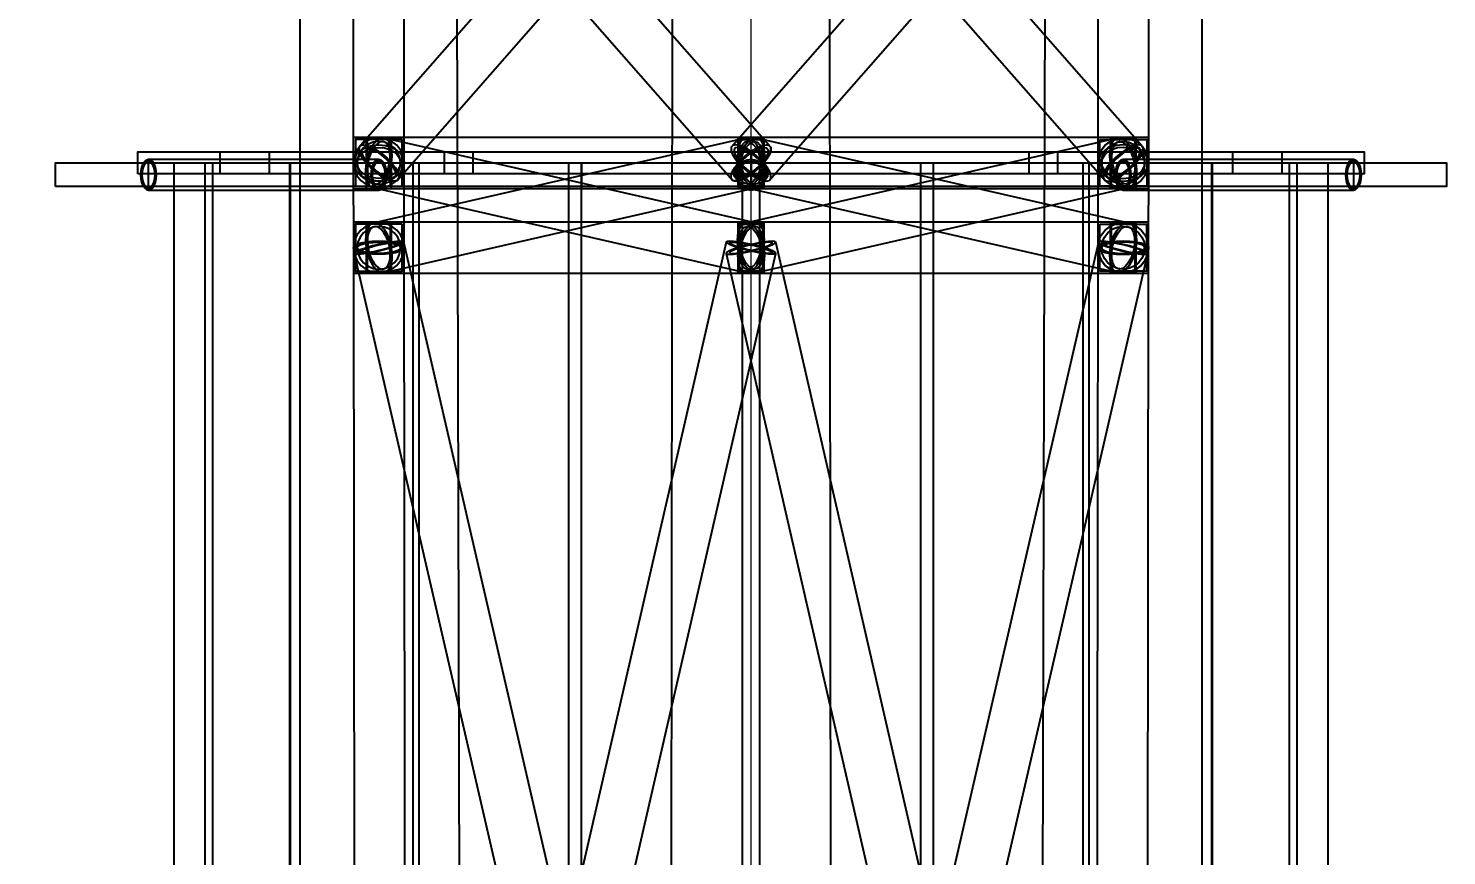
# Model space of a CAD drawing. Header units: millimetres. Extents: x -123812 to 252100, y -3000 to 639000.
# Drawn here: x -4259 to 4100, y 603419 to 608292 of the extents above; entities that cross this region are included whole.
import ezdxf

# ---------------------------------------------------------------- set-up
doc = ezdxf.new("R2010")
doc.units = ezdxf.units.MM
for name, color, linetype, lineweight in [('D-BMK-AXIS', 7, 'Continuous', 13), ('D-STR-ANTN', 7, 'Continuous', 25), ('D-STR-DIM', 7, 'Continuous', 13)]:
    doc.layers.add(name, color=color, linetype=linetype, lineweight=lineweight)
doc.styles.add('OpenSansCondensed-Light', font='OpenSansCondensed-Light.ttf')
doc.styles.add('TOWER_UNICODE', font='Arial Unicode.ttf')
doc.dimstyles.new('EZDXF', dxfattribs={"dimtxt": 0.25, "dimasz": 0.175, "dimexe": 0.375, "dimexo": 0.125, "dimgap": 0.1, "dimtad": 1, "dimlfac": 100, "dimzin": 12, "dimdsep": 46, "dimtxsty": 'OpenSansCondensed-Light', "dimblk": 'ARCHTICK', "dimcen": 2.5, "dimazin": 3, "dimtfac": 0.5, "dimtmove": 2, "dimatfit": 3})

# ---------------------------------------------------------------- blocks, each defined once
blk = doc.blocks.new('_ARCHTICK')
at = {"color": 0, "linetype": 'BYBLOCK', "const_width": 0.15}
blk.add_lwpolyline([(-0.5, -0.5), (0.5, 0.5)], dxfattribs=at)

msp = doc.modelspace()

# ---------------------------------------------------------------- linework, layer by layer
at = {"layer": 'D-BMK-AXIS'}
msp.add_line((0, -3000), (0, 639000), dxfattribs=at)
at = {"layer": 'D-STR-ANTN'}
for points in [[(-2666.3, 507000), (-1490.7, 507000), (-1758.4, 620000), (-2658.4, 620000)], [(-2666.3, 507000), (-1490.7, 507000), (-1758.4, 620000), (-2658.4, 620000)], [(-587.8, 507000), (587.8, 507000), (450, 620000), (-450, 620000)], [(-587.8, 507000), (587.8, 507000), (450, 620000), (-450, 620000)], [(1490.7, 507000), (2666.3, 507000), (2658.4, 620000), (1758.4, 620000)], [(1490.7, 507000), (2666.3, 507000), (2658.4, 620000), (1758.4, 620000)], [(-2344, 607350), (-2044, 607350), (-2044, 607650), (-2344, 607650)], [(-2344, 607500), (-2343.4, 607000), (-2338.3, 606961.9), (-2323.3, 606926.4), (-2299.5, 606895.9), (-2268.4, 606872.6), (-2232.2, 606857.9), (-2193.4, 606852.8), (-2154.6, 606857.9), (-2118.4, 606872.6), (-2087.4, 606895.9), (-2063.5, 606926.4), (-2048.5, 606961.9), (-2043.4, 607000), (-2044, 607500), (-2049.1, 607538.1), (-2064.1, 607573.6), (-2087.9, 607604.1), (-2119, 607627.4), (-2155.2, 607642.1), (-2194, 607647.2), (-2232.8, 607642.1), (-2269, 607627.4), (-2300.1, 607604.1), (-2323.9, 607573.6), (-2338.9, 607538.1)], [(-2344, 607500), (-2338.9, 607461.9), (-2323.9, 607426.4), (-2300.1, 607395.9), (-2269, 607372.6), (-2232.8, 607357.9), (-2194, 607352.8), (-2155.2, 607357.9), (-2119, 607372.6), (-2087.9, 607395.9), (-2064.1, 607426.4), (-2049.1, 607461.9), (-2044, 607500), (-2049.1, 607538.1), (-2064.1, 607573.6), (-2087.9, 607604.1), (-2119, 607627.4), (-2155.2, 607642.1), (-2194, 607647.2), (-2232.8, 607642.1), (-2269, 607627.4), (-2300.1, 607604.1), (-2323.9, 607573.6), (-2338.9, 607538.1)], [(-2056, 607638), (-2332, 607638), (-2332, 607362), (-2056, 607362)], [(-2272.9, 607461.9), (-2271.5, 607426.4), (-2264.8, 607395.9), (-2253.3, 607372.6), (-2237.7, 607357.9), (-2219.2, 607352.8), (-25.2, 606852.8), (-4.9, 606857.9), (15.7, 606872.6), (35.2, 606895.9), (52.3, 606926.4), (65.9, 606961.9), (75, 607000), (78.9, 607038.1), (77.5, 607073.6), (70.8, 607104.1), (59.3, 607127.4), (43.7, 607142.1), (25.2, 607147.2), (-2168.8, 607647.2), (-2189.1, 607642.1), (-2209.7, 607627.4), (-2229.2, 607604.1), (-2246.3, 607573.6), (-2259.9, 607538.1), (-2269, 607500)], [(-2269, 607500), (-2272.9, 607461.9), (-2271.5, 607426.4), (-2264.8, 607395.9), (-2253.3, 607372.6), (-2237.7, 607357.9), (-2219.2, 607352.8), (-2198.9, 607357.9), (-2178.3, 607372.6), (-2158.8, 607395.9), (-2141.6, 607426.4), (-2128.1, 607461.9), (-2119, 607500), (-2115.1, 607538.1), (-2116.5, 607573.6), (-2123.2, 607604.1), (-2134.7, 607627.4), (-2150.3, 607642.1), (-2168.8, 607647.2), (-2189.1, 607642.1), (-2209.7, 607627.4), (-2229.2, 607604.1), (-2246.3, 607573.6), (-2259.9, 607538.1)], [(-2272.4, 607038.1), (-2268.4, 607000), (-2259.4, 606961.9), (-2245.8, 606926.4), (-2228.7, 606895.9), (-2209.2, 606872.6), (-2188.5, 606857.9), (-2168.3, 606852.8), (25.2, 607352.8), (43.7, 607357.9), (59.3, 607372.6), (70.8, 607395.9), (77.6, 607426.4), (79, 607461.9), (75, 607500), (66, 607538.1), (52.4, 607573.6), (35.3, 607604.1), (15.7, 607627.4), (-4.9, 607642.1), (-25.2, 607647.2), (-2218.6, 607147.2), (-2237.1, 607142.1), (-2252.7, 607127.4), (-2264.3, 607104.1), (-2271, 607073.6)], [(-2269, 607350), (75, 607350), (75, 607650), (-2269, 607650)], [(-2119, 607650), (-2269, 607650), (-2269, 607350), (-2119, 607350)], [(-2269, 607350), (75, 607350), (75, 607650), (-2269, 607650)], [(-2119, 607650), (-2269, 607650), (-2269, 607350), (-2119, 607350)], [(-2125, 607638), (-2263, 607638), (-2263, 607362), (-2125, 607362)], [(-2125, 607638), (-2263, 607638), (-2263, 607362), (-2125, 607362)], [(-75, 607500), (-66, 607461.9), (-52.4, 607426.4), (-35.3, 607395.9), (-15.7, 607372.6), (4.9, 607357.9), (25.2, 607352.8), (43.7, 607357.9), (59.3, 607372.6), (70.8, 607395.9), (77.6, 607426.4), (79, 607461.9), (75, 607500), (66, 607538.1), (52.4, 607573.6), (35.3, 607604.1), (15.7, 607627.4), (-4.9, 607642.1), (-25.2, 607647.2), (-43.7, 607642.1), (-59.3, 607627.4), (-70.8, 607604.1), (-77.6, 607573.6), (-79, 607538.1)], [(-79, 607461.9), (-77.6, 607426.4), (-70.8, 607395.9), (-59.3, 607372.6), (-43.7, 607357.9), (-25.2, 607352.8), (2168.3, 606852.8), (2188.5, 606857.9), (2209.2, 606872.6), (2228.7, 606895.9), (2245.8, 606926.4), (2259.4, 606961.9), (2268.4, 607000), (2272.4, 607038.1), (2271, 607073.6), (2264.3, 607104.1), (2252.7, 607127.4), (2237.1, 607142.1), (2218.6, 607147.2), (25.2, 607647.2), (4.9, 607642.1), (-15.7, 607627.4), (-35.3, 607604.1), (-52.4, 607573.6), (-66, 607538.1), (-75, 607500)], [(75, 607500), (66, 607461.9), (52.4, 607426.4), (35.3, 607395.9), (15.7, 607372.6), (-4.9, 607357.9), (-25.2, 607352.8), (-43.7, 607357.9), (-59.3, 607372.6), (-70.8, 607395.9), (-77.6, 607426.4), (-79, 607461.9), (-75, 607500), (-66, 607538.1), (-52.4, 607573.6), (-35.3, 607604.1), (-15.7, 607627.4), (4.9, 607642.1), (25.2, 607647.2), (43.7, 607642.1), (59.3, 607627.4), (70.8, 607604.1), (77.6, 607573.6), (79, 607538.1)], [(-78.9, 607038.1), (-75, 607000), (-65.9, 606961.9), (-52.3, 606926.4), (-35.2, 606895.9), (-15.7, 606872.6), (4.9, 606857.9), (25.2, 606852.8), (2219.2, 607352.8), (2237.7, 607357.9), (2253.3, 607372.6), (2264.8, 607395.9), (2271.5, 607426.4), (2272.9, 607461.9), (2269, 607500), (2259.9, 607538.1), (2246.3, 607573.6), (2229.2, 607604.1), (2209.7, 607627.4), (2189.1, 607642.1), (2168.8, 607647.2), (-25.2, 607147.2), (-43.7, 607142.1), (-59.3, 607127.4), (-70.8, 607104.1), (-77.5, 607073.6)], [(75, 607650), (-75, 607650), (-75, 607350), (75, 607350)], [(75, 607650), (-75, 607650), (-75, 607350), (75, 607350)], [(-75, 607350), (2269, 607350), (2269, 607650), (-75, 607650)], [(-75, 607650), (75, 607650), (75, 607350), (-75, 607350)], [(-75, 607350), (2269, 607350), (2269, 607650), (-75, 607650)], [(-75, 607650), (75, 607650), (75, 607350), (-75, 607350)], [(69, 607638), (-69, 607638), (-69, 607362), (69, 607362)], [(69, 607638), (-69, 607638), (-69, 607362), (69, 607362)], [(-69, 607638), (69, 607638), (69, 607362), (-69, 607362)], [(-69, 607638), (69, 607638), (69, 607362), (-69, 607362)], [(2043.4, 607000), (2048.5, 606961.9), (2063.5, 606926.4), (2087.4, 606895.9), (2118.4, 606872.6), (2154.6, 606857.9), (2193.4, 606852.8), (2232.2, 606857.9), (2268.4, 606872.6), (2299.5, 606895.9), (2323.3, 606926.4), (2338.3, 606961.9), (2343.4, 607000), (2344, 607500), (2338.9, 607538.1), (2323.9, 607573.6), (2300.1, 607604.1), (2269, 607627.4), (2232.8, 607642.1), (2194, 607647.2), (2155.2, 607642.1), (2119, 607627.4), (2087.9, 607604.1), (2064.1, 607573.6), (2049.1, 607538.1), (2044, 607500)], [(2044, 607350), (2344, 607350), (2344, 607650), (2044, 607650)], [(2344, 607500), (2338.9, 607461.9), (2323.9, 607426.4), (2300.1, 607395.9), (2269, 607372.6), (2232.8, 607357.9), (2194, 607352.8), (2155.2, 607357.9), (2119, 607372.6), (2087.9, 607395.9), (2064.1, 607426.4), (2049.1, 607461.9), (2044, 607500), (2049.1, 607538.1), (2064.1, 607573.6), (2087.9, 607604.1), (2119, 607627.4), (2155.2, 607642.1), (2194, 607647.2), (2232.8, 607642.1), (2269, 607627.4), (2300.1, 607604.1), (2323.9, 607573.6), (2338.9, 607538.1)], [(2056, 607638), (2332, 607638), (2332, 607362), (2056, 607362)], [(2269, 607500), (2272.9, 607461.9), (2271.5, 607426.4), (2264.8, 607395.9), (2253.3, 607372.6), (2237.7, 607357.9), (2219.2, 607352.8), (2198.9, 607357.9), (2178.3, 607372.6), (2158.8, 607395.9), (2141.6, 607426.4), (2128.1, 607461.9), (2119, 607500), (2115.1, 607538.1), (2116.5, 607573.6), (2123.2, 607604.1), (2134.7, 607627.4), (2150.3, 607642.1), (2168.8, 607647.2), (2189.1, 607642.1), (2209.7, 607627.4), (2229.2, 607604.1), (2246.3, 607573.6), (2259.9, 607538.1)], [(2119, 607650), (2269, 607650), (2269, 607350), (2119, 607350)], [(2119, 607650), (2269, 607650), (2269, 607350), (2119, 607350)], [(2125, 607638), (2263, 607638), (2263, 607362), (2125, 607362)], [(2125, 607638), (2263, 607638), (2263, 607362), (2125, 607362)], [(-3613.1, 607435), (-3613.1, 607565), (-2840.6, 607565), (-2840.6, 607435)], [(-3613.1, 607435), (-3613.1, 607565), (-2840.6, 607565), (-2840.6, 607435)], [(-3129, 607435), (-3129, 607565), (-1640, 607565), (-1640, 607435)], [(-3129, 607435), (-3129, 607565), (-1640, 607565), (-1640, 607435)], [(-2044, 607500), (-2049.1, 607472.4), (-2064.2, 607446.6), (-2088, 607424.5), (-2119.1, 607407.5), (-2155.3, 607396.8), (-2194.1, 607393.2), (-2232.9, 607396.8), (-2269.1, 607407.5), (-2300.1, 607424.5), (-2324, 607446.6), (-2338.9, 607472.4), (-2344, 607500), (-2338.9, 607527.6), (-2323.8, 607553.4), (-2300, 607575.5), (-2268.9, 607592.5), (-2232.7, 607603.2), (-2193.9, 607606.8), (-2155.1, 607603.2), (-2118.9, 607592.5), (-2087.8, 607575.5), (-2064, 607553.4), (-2049.1, 607527.6)], [(-2322, 607500), (-2317.6, 607467.5), (-2304.8, 607437.2), (-2284.5, 607411.2), (-2258, 607391.2), (-2227.1, 607378.7), (-2194, 607374.4), (-2160.9, 607378.7), (-2130, 607391.2), (-2103.5, 607411.2), (-2083.1, 607437.2), (-2070.4, 607467.5), (-2066, 607500), (-2070.4, 607532.5), (-2083.1, 607562.8), (-2103.5, 607588.8), (-2130, 607608.8), (-2160.9, 607621.3), (-2194, 607625.6), (-2227.1, 607621.3), (-2258, 607608.8), (-2284.5, 607588.8), (-2304.8, 607562.8), (-2317.6, 607532.5)], [(-2066, 607500), (-2070.4, 607476.4), (-2083.2, 607454.4), (-2103.6, 607435.6), (-2130.1, 607421.1), (-2161, 607412), (-2194.1, 607408.9), (-2227.2, 607412), (-2258.1, 607421.1), (-2284.6, 607435.6), (-2304.9, 607454.4), (-2317.7, 607476.4), (-2322, 607500), (-2317.6, 607523.6), (-2304.8, 607545.6), (-2284.4, 607564.4), (-2257.9, 607578.9), (-2227, 607588), (-2193.9, 607591.1), (-2160.8, 607588), (-2129.9, 607578.9), (-2103.4, 607564.4), (-2083.1, 607545.6), (-2070.3, 607523.6)], [(-2118.8, 607500), (-2097.8, 607472.4), (-2083.3, 607446.6), (-2076.4, 607424.5), (-2077.5, 607407.5), (-2086.5, 607396.8), (-2102.8, 607393.2), (-2125.4, 607396.8), (-2152.6, 607407.5), (-2182.7, 607424.5), (-2213.5, 607446.6), (-2243, 607472.4), (-2269.1, 607500), (-2290.2, 607527.6), (-2304.7, 607553.4), (-2311.6, 607575.5), (-2310.5, 607592.5), (-2301.5, 607603.2), (-2285.1, 607606.8), (-2262.6, 607603.2), (-2235.4, 607592.5), (-2205.3, 607575.5), (-2174.5, 607553.4), (-2145, 607527.6)], [(-2129.9, 607500), (-2111.9, 607476.4), (-2099.6, 607454.4), (-2093.6, 607435.6), (-2094.6, 607421.1), (-2102.3, 607412), (-2116.2, 607408.9), (-2135.5, 607412), (-2158.7, 607421.1), (-2184.3, 607435.6), (-2210.6, 607454.4), (-2235.8, 607476.4), (-2258.1, 607500), (-2276.1, 607523.6), (-2288.4, 607545.6), (-2294.3, 607564.4), (-2293.4, 607578.9), (-2285.7, 607588), (-2271.8, 607591.1), (-2252.5, 607588), (-2229.3, 607578.9), (-2203.7, 607564.4), (-2177.4, 607545.6), (-2152.2, 607523.6)], [(-2258, 607500), (-2261.3, 607467.5), (-2260.1, 607437.2), (-2254.4, 607411.2), (-2244.6, 607391.2), (-2231.3, 607378.7), (-2215.5, 607374.4), (-2198.2, 607378.7), (-2180.6, 607391.2), (-2163.9, 607411.2), (-2149.3, 607437.2), (-2137.8, 607467.5), (-2130, 607500), (-2126.6, 607532.5), (-2127.9, 607562.8), (-2133.6, 607588.8), (-2143.4, 607608.8), (-2156.7, 607621.3), (-2172.5, 607625.6), (-2189.8, 607621.3), (-2207.4, 607608.8), (-2224.1, 607588.8), (-2238.7, 607562.8), (-2250.2, 607532.5)], [(-1806.6, 607435), (-1806.6, 607565), (0, 607565), (0, 607435)], [(-1806.6, 607435), (-1806.6, 607565), (0, 607565), (0, 607435)], [(74.9, 607500), (48.7, 607472.4), (19.2, 607446.6), (-11.6, 607424.5), (-41.6, 607407.5), (-68.8, 607396.8), (-91.3, 607393.2), (-107.5, 607396.8), (-116.5, 607407.5), (-117.5, 607424.5), (-110.5, 607446.6), (-95.9, 607472.4), (-74.9, 607500), (-48.7, 607527.6), (-19.2, 607553.4), (11.6, 607575.5), (41.6, 607592.5), (68.8, 607603.2), (91.3, 607606.8), (107.5, 607603.2), (116.5, 607592.5), (117.5, 607575.5), (110.5, 607553.4), (95.9, 607527.6)], [(-74.9, 607500), (-48.7, 607472.4), (-19.2, 607446.6), (11.6, 607424.5), (41.6, 607407.5), (68.8, 607396.8), (91.3, 607393.2), (107.5, 607396.8), (116.5, 607407.5), (117.5, 607424.5), (110.5, 607446.6), (95.9, 607472.4), (74.9, 607500), (48.7, 607527.6), (19.2, 607553.4), (-11.6, 607575.5), (-41.6, 607592.5), (-68.8, 607603.2), (-91.3, 607606.8), (-107.5, 607603.2), (-116.5, 607592.5), (-117.5, 607575.5), (-110.5, 607553.4), (-95.9, 607527.6)], [(63.9, 607500), (41.5, 607476.4), (16.4, 607454.4), (-9.9, 607435.6), (-35.5, 607421.1), (-58.7, 607412), (-77.9, 607408.9), (-91.8, 607412), (-99.4, 607421.1), (-100.2, 607435.6), (-94.3, 607454.4), (-81.9, 607476.4), (-63.9, 607500), (-41.5, 607523.6), (-16.4, 607545.6), (9.9, 607564.4), (35.5, 607578.9), (58.7, 607588), (77.9, 607591.1), (91.8, 607588), (99.4, 607578.9), (100.2, 607564.4), (94.3, 607545.6), (81.9, 607523.6)], [(-63.9, 607500), (-41.5, 607476.4), (-16.4, 607454.4), (9.9, 607435.6), (35.5, 607421.1), (58.7, 607412), (77.9, 607408.9), (91.8, 607412), (99.4, 607421.1), (100.2, 607435.6), (94.3, 607454.4), (81.9, 607476.4), (63.9, 607500), (41.5, 607523.6), (16.4, 607545.6), (-9.9, 607564.4), (-35.5, 607578.9), (-58.7, 607588), (-77.9, 607591.1), (-91.8, 607588), (-99.4, 607578.9), (-100.2, 607564.4), (-94.3, 607545.6), (-81.9, 607523.6)], [(-64, 607500), (-56.3, 607467.5), (-44.7, 607437.2), (-30.1, 607411.2), (-13.4, 607391.2), (4.2, 607378.7), (21.5, 607374.4), (37.3, 607378.7), (50.6, 607391.2), (60.4, 607411.2), (66.2, 607437.2), (67.4, 607467.5), (64, 607500), (56.3, 607532.5), (44.7, 607562.8), (30.1, 607588.8), (13.4, 607608.8), (-4.2, 607621.3), (-21.5, 607625.6), (-37.3, 607621.3), (-50.6, 607608.8), (-60.4, 607588.8), (-66.2, 607562.8), (-67.4, 607532.5)], [(64, 607500), (56.3, 607467.5), (44.7, 607437.2), (30.1, 607411.2), (13.4, 607391.2), (-4.2, 607378.7), (-21.5, 607374.4), (-37.3, 607378.7), (-50.6, 607391.2), (-60.4, 607411.2), (-66.2, 607437.2), (-67.4, 607467.5), (-64, 607500), (-56.3, 607532.5), (-44.7, 607562.8), (-30.1, 607588.8), (-13.4, 607608.8), (4.2, 607621.3), (21.5, 607625.6), (37.3, 607621.3), (50.6, 607608.8), (60.4, 607588.8), (66.2, 607562.8), (67.4, 607532.5)], [(0, 607435), (0, 607565), (1806.6, 607565), (1806.6, 607435)], [(0, 607435), (0, 607565), (1806.6, 607565), (1806.6, 607435)], [(1640, 607435), (1640, 607565), (3129, 607565), (3129, 607435)], [(1640, 607435), (1640, 607565), (3129, 607565), (3129, 607435)], [(2044, 607500), (2049.1, 607472.4), (2064.2, 607446.6), (2088, 607424.5), (2119.1, 607407.5), (2155.3, 607396.8), (2194.1, 607393.2), (2232.9, 607396.8), (2269.1, 607407.5), (2300.1, 607424.5), (2324, 607446.6), (2338.9, 607472.4), (2344, 607500), (2338.9, 607527.6), (2323.8, 607553.4), (2300, 607575.5), (2268.9, 607592.5), (2232.7, 607603.2), (2193.9, 607606.8), (2155.1, 607603.2), (2118.9, 607592.5), (2087.8, 607575.5), (2064, 607553.4), (2049.1, 607527.6)], [(2322, 607500), (2317.6, 607467.5), (2304.8, 607437.2), (2284.5, 607411.2), (2258, 607391.2), (2227.1, 607378.7), (2194, 607374.4), (2160.9, 607378.7), (2130, 607391.2), (2103.5, 607411.2), (2083.1, 607437.2), (2070.4, 607467.5), (2066, 607500), (2070.4, 607532.5), (2083.1, 607562.8), (2103.5, 607588.8), (2130, 607608.8), (2160.9, 607621.3), (2194, 607625.6), (2227.1, 607621.3), (2258, 607608.8), (2284.5, 607588.8), (2304.8, 607562.8), (2317.6, 607532.5)], [(2066, 607500), (2070.4, 607476.4), (2083.2, 607454.4), (2103.6, 607435.6), (2130.1, 607421.1), (2161, 607412), (2194.1, 607408.9), (2227.2, 607412), (2258.1, 607421.1), (2284.6, 607435.6), (2304.9, 607454.4), (2317.7, 607476.4), (2322, 607500), (2317.6, 607523.6), (2304.8, 607545.6), (2284.4, 607564.4), (2257.9, 607578.9), (2227, 607588), (2193.9, 607591.1), (2160.8, 607588), (2129.9, 607578.9), (2103.4, 607564.4), (2083.1, 607545.6), (2070.3, 607523.6)], [(2118.8, 607500), (2097.8, 607472.4), (2083.3, 607446.6), (2076.4, 607424.5), (2077.5, 607407.5), (2086.5, 607396.8), (2102.8, 607393.2), (2125.4, 607396.8), (2152.6, 607407.5), (2182.7, 607424.5), (2213.5, 607446.6), (2243, 607472.4), (2269.1, 607500), (2290.2, 607527.6), (2304.7, 607553.4), (2311.6, 607575.5), (2310.5, 607592.5), (2301.5, 607603.2), (2285.1, 607606.8), (2262.6, 607603.2), (2235.4, 607592.5), (2205.3, 607575.5), (2174.5, 607553.4), (2145, 607527.6)], [(2129.9, 607500), (2111.9, 607476.4), (2099.6, 607454.4), (2093.6, 607435.6), (2094.6, 607421.1), (2102.3, 607412), (2116.2, 607408.9), (2135.5, 607412), (2158.7, 607421.1), (2184.3, 607435.6), (2210.6, 607454.4), (2235.8, 607476.4), (2258.1, 607500), (2276.1, 607523.6), (2288.4, 607545.6), (2294.3, 607564.4), (2293.4, 607578.9), (2285.7, 607588), (2271.8, 607591.1), (2252.5, 607588), (2229.3, 607578.9), (2203.7, 607564.4), (2177.4, 607545.6), (2152.2, 607523.6)], [(2258, 607500), (2261.3, 607467.5), (2260.1, 607437.2), (2254.4, 607411.2), (2244.6, 607391.2), (2231.3, 607378.7), (2215.5, 607374.4), (2198.2, 607378.7), (2180.6, 607391.2), (2163.9, 607411.2), (2149.3, 607437.2), (2137.8, 607467.5), (2130, 607500), (2126.6, 607532.5), (2127.9, 607562.8), (2133.6, 607588.8), (2143.4, 607608.8), (2156.7, 607621.3), (2172.5, 607625.6), (2189.8, 607621.3), (2207.4, 607608.8), (2224.1, 607588.8), (2238.7, 607562.8), (2250.2, 607532.5)], [(2840.6, 607435), (2840.6, 607565), (3613.1, 607565), (3613.1, 607435)], [(2840.6, 607435), (2840.6, 607565), (3613.1, 607565), (3613.1, 607435)], [(-4100, 607360), (-4100, 607500), (-1732.1, 607500), (-1732.1, 607360)], [(-4100, 607360), (-4100, 607500), (-1732.1, 607500), (-1732.1, 607360)], [(-3595.7, 607430), (-3594.2, 607406.7), (-3589.7, 607385), (-3582.5, 607366.4), (-3573.2, 607352.1), (-3562.4, 607343.1), (-3550.7, 607340), (-2193.9, 607340), (-2182.3, 607343.1), (-2171.4, 607352.1), (-2162.1, 607366.4), (-2154.9, 607385), (-2150.4, 607406.7), (-2148.9, 607430), (-2150.4, 607453.3), (-2154.9, 607475), (-2162.1, 607493.6), (-2171.4, 607507.9), (-2182.3, 607516.9), (-2193.9, 607520), (-3550.7, 607520), (-3562.4, 607516.9), (-3573.2, 607507.9), (-3582.5, 607493.6), (-3589.7, 607475), (-3594.2, 607453.3)], [(-3505.7, 607430), (-3507.2, 607406.7), (-3511.7, 607385), (-3518.9, 607366.4), (-3528.2, 607352.1), (-3539.1, 607343.1), (-3550.7, 607340), (-3562.4, 607343.1), (-3573.2, 607352.1), (-3582.5, 607366.4), (-3589.7, 607385), (-3594.2, 607406.7), (-3595.7, 607430), (-3594.2, 607453.3), (-3589.7, 607475), (-3582.5, 607493.6), (-3573.2, 607507.9), (-3562.4, 607516.9), (-3550.7, 607520), (-3539.1, 607516.9), (-3528.2, 607507.9), (-3518.9, 607493.6), (-3511.7, 607475), (-3507.2, 607453.3)], [(-3595.7, 607430), (-3594.2, 607406.7), (-3589.7, 607385), (-3582.5, 607366.4), (-3573.2, 607352.1), (-3562.4, 607343.1), (-3550.7, 607340), (-2193.9, 607340), (-2182.3, 607343.1), (-2171.4, 607352.1), (-2162.1, 607366.4), (-2154.9, 607385), (-2150.4, 607406.7), (-2148.9, 607430), (-2150.4, 607453.3), (-2154.9, 607475), (-2162.1, 607493.6), (-2171.4, 607507.9), (-2182.3, 607516.9), (-2193.9, 607520), (-3550.7, 607520), (-3562.4, 607516.9), (-3573.2, 607507.9), (-3582.5, 607493.6), (-3589.7, 607475), (-3594.2, 607453.3)], [(-3595.7, 607430), (-3594.2, 607406.7), (-3589.7, 607385), (-3582.5, 607366.4), (-3573.2, 607352.1), (-3562.4, 607343.1), (-3550.7, 607340), (-3539.1, 607343.1), (-3528.2, 607352.1), (-3518.9, 607366.4), (-3511.7, 607385), (-3507.2, 607406.7), (-3505.7, 607430), (-3507.2, 607453.3), (-3511.7, 607475), (-3518.9, 607493.6), (-3528.2, 607507.9), (-3539.1, 607516.9), (-3550.7, 607520), (-3562.4, 607516.9), (-3573.2, 607507.9), (-3582.5, 607493.6), (-3589.7, 607475), (-3594.2, 607453.3)], [(-3511.7, 607430), (-3513, 607409.8), (-3516.9, 607391), (-3523.1, 607374.8), (-3531.2, 607362.5), (-3540.6, 607354.7), (-3550.7, 607352), (-3560.8, 607354.7), (-3570.2, 607362.5), (-3578.3, 607374.8), (-3584.5, 607391), (-3588.4, 607409.8), (-3589.7, 607430), (-3588.4, 607450.2), (-3584.5, 607469), (-3578.3, 607485.2), (-3570.2, 607497.5), (-3560.8, 607505.3), (-3550.7, 607508), (-3540.6, 607505.3), (-3531.2, 607497.5), (-3523.1, 607485.2), (-3516.9, 607469), (-3513, 607450.2)], [(-3589.7, 607430), (-3588.4, 607409.8), (-3584.5, 607391), (-3578.3, 607374.8), (-3570.2, 607362.5), (-3560.8, 607354.7), (-3550.7, 607352), (-3540.6, 607354.7), (-3531.2, 607362.5), (-3523.1, 607374.8), (-3516.9, 607391), (-3513, 607409.8), (-3511.7, 607430), (-3513, 607450.2), (-3516.9, 607469), (-3523.1, 607485.2), (-3531.2, 607497.5), (-3540.6, 607505.3), (-3550.7, 607508), (-3560.8, 607505.3), (-3570.2, 607497.5), (-3578.3, 607485.2), (-3584.5, 607469), (-3588.4, 607450.2)], [(-3550.7, 607360), (-3550.7, 607500), (-1000, 607500), (-1000, 607360)], [(-3550.7, 607360), (-3550.7, 607500), (-1000, 607500), (-1000, 607360)], [(-3399.6, 599000), (-3399.6, 607500), (-3173.2, 607500), (-3173.2, 599000)], [(-3399.6, 599000), (-3399.6, 607500), (-3173.2, 607500), (-3173.2, 599000)], [(-3216.7, 599000), (-3216.7, 607500), (-2716.3, 607500), (-2716.3, 599000)], [(-3216.7, 599000), (-3216.7, 607500), (-2716.3, 607500), (-2716.3, 599000)], [(-2718.9, 599000), (-2718.9, 607500), (-1993.4, 607500), (-1993.4, 599000)], [(-2718.9, 599000), (-2718.9, 607500), (-1993.4, 607500), (-1993.4, 599000)], [(-2148.9, 607430), (-2150.4, 607406.7), (-2154.9, 607385), (-2162.1, 607366.4), (-2171.4, 607352.1), (-2182.3, 607343.1), (-2193.9, 607340), (-2205.6, 607343.1), (-2216.4, 607352.1), (-2225.7, 607366.4), (-2232.9, 607385), (-2237.4, 607406.7), (-2238.9, 607430), (-2237.4, 607453.3), (-2232.9, 607475), (-2225.7, 607493.6), (-2216.4, 607507.9), (-2205.6, 607516.9), (-2193.9, 607520), (-2182.3, 607516.9), (-2171.4, 607507.9), (-2162.1, 607493.6), (-2154.9, 607475), (-2150.4, 607453.3)], [(-2238.9, 607430), (-2237.4, 607406.7), (-2232.9, 607385), (-2225.7, 607366.4), (-2216.4, 607352.1), (-2205.6, 607343.1), (-2193.9, 607340), (-2182.3, 607343.1), (-2171.4, 607352.1), (-2162.1, 607366.4), (-2154.9, 607385), (-2150.4, 607406.7), (-2148.9, 607430), (-2150.4, 607453.3), (-2154.9, 607475), (-2162.1, 607493.6), (-2171.4, 607507.9), (-2182.3, 607516.9), (-2193.9, 607520), (-2205.6, 607516.9), (-2216.4, 607507.9), (-2225.7, 607493.6), (-2232.9, 607475), (-2237.4, 607453.3)], [(-2154.9, 607430), (-2156.2, 607409.8), (-2160.1, 607391), (-2166.3, 607374.8), (-2174.4, 607362.5), (-2183.8, 607354.7), (-2193.9, 607352), (-2204, 607354.7), (-2213.4, 607362.5), (-2221.5, 607374.8), (-2227.7, 607391), (-2231.6, 607409.8), (-2232.9, 607430), (-2231.6, 607450.2), (-2227.7, 607469), (-2221.5, 607485.2), (-2213.4, 607497.5), (-2204, 607505.3), (-2193.9, 607508), (-2183.8, 607505.3), (-2174.4, 607497.5), (-2166.3, 607485.2), (-2160.1, 607469), (-2156.2, 607450.2)], [(-2232.9, 607430), (-2231.6, 607409.8), (-2227.7, 607391), (-2221.5, 607374.8), (-2213.4, 607362.5), (-2204, 607354.7), (-2193.9, 607352), (-2183.8, 607354.7), (-2174.4, 607362.5), (-2166.3, 607374.8), (-2160.1, 607391), (-2156.2, 607409.8), (-2154.9, 607430), (-2156.2, 607450.2), (-2160.1, 607469), (-2166.3, 607485.2), (-2174.4, 607497.5), (-2183.8, 607505.3), (-2193.9, 607508), (-2204, 607505.3), (-2213.4, 607497.5), (-2221.5, 607485.2), (-2227.7, 607469), (-2231.6, 607450.2)], [(-2050, 607360), (-2050, 607500), (0, 607500), (0, 607360)], [(-2050, 607360), (-2050, 607500), (0, 607500), (0, 607360)], [(-1955, 599000), (-1955, 607500), (-1075.4, 607500), (-1075.4, 599000)], [(-1955, 599000), (-1955, 607500), (-1075.4, 607500), (-1075.4, 599000)], [(-999.7, 599000), (-999.7, 607500), (-52.1, 607500), (-52.1, 599000)], [(-999.7, 599000), (-999.7, 607500), (-52.1, 607500), (-52.1, 599000)], [(-90, 607430), (-86.9, 607406.7), (-77.9, 607385), (-63.6, 607366.4), (-45, 607352.1), (-23.3, 607343.1), (0, 607340), (23.3, 607343.1), (45, 607352.1), (63.6, 607366.4), (77.9, 607385), (86.9, 607406.7), (90, 607430), (86.9, 607453.3), (77.9, 607475), (63.6, 607493.6), (45, 607507.9), (23.3, 607516.9), (0, 607520), (-23.3, 607516.9), (-45, 607507.9), (-63.6, 607493.6), (-77.9, 607475), (-86.9, 607453.3)], [(-90, 607430), (-86.9, 607406.7), (-77.9, 607385), (-63.6, 607366.4), (-45, 607352.1), (-23.3, 607343.1), (0, 607340), (23.3, 607343.1), (45, 607352.1), (63.6, 607366.4), (77.9, 607385), (86.9, 607406.7), (90, 607430), (86.9, 607453.3), (77.9, 607475), (63.6, 607493.6), (45, 607507.9), (23.3, 607516.9), (0, 607520), (-23.3, 607516.9), (-45, 607507.9), (-63.6, 607493.6), (-77.9, 607475), (-86.9, 607453.3)], [(78, 607430), (75.3, 607409.8), (67.5, 607391), (55.2, 607374.8), (39, 607362.5), (20.2, 607354.7), (0, 607352), (-20.2, 607354.7), (-39, 607362.5), (-55.2, 607374.8), (-67.5, 607391), (-75.3, 607409.8), (-78, 607430), (-75.3, 607450.2), (-67.5, 607469), (-55.2, 607485.2), (-39, 607497.5), (-20.2, 607505.3), (0, 607508), (20.2, 607505.3), (39, 607497.5), (55.2, 607485.2), (67.5, 607469), (75.3, 607450.2)], [(-78, 607430), (-75.3, 607409.8), (-67.5, 607391), (-55.2, 607374.8), (-39, 607362.5), (-20.2, 607354.7), (0, 607352), (20.2, 607354.7), (39, 607362.5), (55.2, 607374.8), (67.5, 607391), (75.3, 607409.8), (78, 607430), (75.3, 607450.2), (67.5, 607469), (55.2, 607485.2), (39, 607497.5), (20.2, 607505.3), (0, 607508), (-20.2, 607505.3), (-39, 607497.5), (-55.2, 607485.2), (-67.5, 607469), (-75.3, 607450.2)], [(0, 607360), (0, 607500), (2050, 607500), (2050, 607360)], [(0, 607360), (0, 607500), (2050, 607500), (2050, 607360)], [(52.1, 599000), (52.1, 607500), (999.7, 607500), (999.7, 599000)], [(52.1, 599000), (52.1, 607500), (999.7, 607500), (999.7, 599000)], [(1000, 607360), (1000, 607500), (3550.7, 607500), (3550.7, 607360)], [(1000, 607360), (1000, 607500), (3550.7, 607500), (3550.7, 607360)], [(1075.4, 599000), (1075.4, 607500), (1955, 607500), (1955, 599000)], [(1075.4, 599000), (1075.4, 607500), (1955, 607500), (1955, 599000)], [(1732.1, 607360), (1732.1, 607500), (4100, 607500), (4100, 607360)], [(1732.1, 607360), (1732.1, 607500), (4100, 607500), (4100, 607360)], [(1993.4, 599000), (1993.4, 607500), (2718.9, 607500), (2718.9, 599000)], [(1993.4, 599000), (1993.4, 607500), (2718.9, 607500), (2718.9, 599000)], [(2148.9, 607430), (2150.4, 607406.7), (2154.9, 607385), (2162.1, 607366.4), (2171.4, 607352.1), (2182.3, 607343.1), (2193.9, 607340), (3550.7, 607340), (3562.4, 607343.1), (3573.2, 607352.1), (3582.5, 607366.4), (3589.7, 607385), (3594.2, 607406.7), (3595.7, 607430), (3594.2, 607453.3), (3589.7, 607475), (3582.5, 607493.6), (3573.2, 607507.9), (3562.4, 607516.9), (3550.7, 607520), (2193.9, 607520), (2182.3, 607516.9), (2171.4, 607507.9), (2162.1, 607493.6), (2154.9, 607475), (2150.4, 607453.3)], [(2148.9, 607430), (2150.4, 607406.7), (2154.9, 607385), (2162.1, 607366.4), (2171.4, 607352.1), (2182.3, 607343.1), (2193.9, 607340), (2205.6, 607343.1), (2216.4, 607352.1), (2225.7, 607366.4), (2232.9, 607385), (2237.4, 607406.7), (2238.9, 607430), (2237.4, 607453.3), (2232.9, 607475), (2225.7, 607493.6), (2216.4, 607507.9), (2205.6, 607516.9), (2193.9, 607520), (2182.3, 607516.9), (2171.4, 607507.9), (2162.1, 607493.6), (2154.9, 607475), (2150.4, 607453.3)], [(2148.9, 607430), (2150.4, 607406.7), (2154.9, 607385), (2162.1, 607366.4), (2171.4, 607352.1), (2182.3, 607343.1), (2193.9, 607340), (3550.7, 607340), (3562.4, 607343.1), (3573.2, 607352.1), (3582.5, 607366.4), (3589.7, 607385), (3594.2, 607406.7), (3595.7, 607430), (3594.2, 607453.3), (3589.7, 607475), (3582.5, 607493.6), (3573.2, 607507.9), (3562.4, 607516.9), (3550.7, 607520), (2193.9, 607520), (2182.3, 607516.9), (2171.4, 607507.9), (2162.1, 607493.6), (2154.9, 607475), (2150.4, 607453.3)], [(2238.9, 607430), (2237.4, 607406.7), (2232.9, 607385), (2225.7, 607366.4), (2216.4, 607352.1), (2205.6, 607343.1), (2193.9, 607340), (2182.3, 607343.1), (2171.4, 607352.1), (2162.1, 607366.4), (2154.9, 607385), (2150.4, 607406.7), (2148.9, 607430), (2150.4, 607453.3), (2154.9, 607475), (2162.1, 607493.6), (2171.4, 607507.9), (2182.3, 607516.9), (2193.9, 607520), (2205.6, 607516.9), (2216.4, 607507.9), (2225.7, 607493.6), (2232.9, 607475), (2237.4, 607453.3)], [(2154.9, 607430), (2156.2, 607409.8), (2160.1, 607391), (2166.3, 607374.8), (2174.4, 607362.5), (2183.8, 607354.7), (2193.9, 607352), (2204, 607354.7), (2213.4, 607362.5), (2221.5, 607374.8), (2227.7, 607391), (2231.6, 607409.8), (2232.9, 607430), (2231.6, 607450.2), (2227.7, 607469), (2221.5, 607485.2), (2213.4, 607497.5), (2204, 607505.3), (2193.9, 607508), (2183.8, 607505.3), (2174.4, 607497.5), (2166.3, 607485.2), (2160.1, 607469), (2156.2, 607450.2)], [(2232.9, 607430), (2231.6, 607409.8), (2227.7, 607391), (2221.5, 607374.8), (2213.4, 607362.5), (2204, 607354.7), (2193.9, 607352), (2183.8, 607354.7), (2174.4, 607362.5), (2166.3, 607374.8), (2160.1, 607391), (2156.2, 607409.8), (2154.9, 607430), (2156.2, 607450.2), (2160.1, 607469), (2166.3, 607485.2), (2174.4, 607497.5), (2183.8, 607505.3), (2193.9, 607508), (2204, 607505.3), (2213.4, 607497.5), (2221.5, 607485.2), (2227.7, 607469), (2231.6, 607450.2)], [(2716.3, 599000), (2716.3, 607500), (3216.7, 607500), (3216.7, 599000)], [(2716.3, 599000), (2716.3, 607500), (3216.7, 607500), (3216.7, 599000)], [(3173.2, 599000), (3173.2, 607500), (3399.6, 607500), (3399.6, 599000)], [(3173.2, 599000), (3173.2, 607500), (3399.6, 607500), (3399.6, 599000)], [(3505.7, 607430), (3507.2, 607406.7), (3511.7, 607385), (3518.9, 607366.4), (3528.2, 607352.1), (3539.1, 607343.1), (3550.7, 607340), (3562.4, 607343.1), (3573.2, 607352.1), (3582.5, 607366.4), (3589.7, 607385), (3594.2, 607406.7), (3595.7, 607430), (3594.2, 607453.3), (3589.7, 607475), (3582.5, 607493.6), (3573.2, 607507.9), (3562.4, 607516.9), (3550.7, 607520), (3539.1, 607516.9), (3528.2, 607507.9), (3518.9, 607493.6), (3511.7, 607475), (3507.2, 607453.3)], [(3595.7, 607430), (3594.2, 607406.7), (3589.7, 607385), (3582.5, 607366.4), (3573.2, 607352.1), (3562.4, 607343.1), (3550.7, 607340), (3539.1, 607343.1), (3528.2, 607352.1), (3518.9, 607366.4), (3511.7, 607385), (3507.2, 607406.7), (3505.7, 607430), (3507.2, 607453.3), (3511.7, 607475), (3518.9, 607493.6), (3528.2, 607507.9), (3539.1, 607516.9), (3550.7, 607520), (3562.4, 607516.9), (3573.2, 607507.9), (3582.5, 607493.6), (3589.7, 607475), (3594.2, 607453.3)], [(3511.7, 607430), (3513, 607409.8), (3516.9, 607391), (3523.1, 607374.8), (3531.2, 607362.5), (3540.6, 607354.7), (3550.7, 607352), (3560.8, 607354.7), (3570.2, 607362.5), (3578.3, 607374.8), (3584.5, 607391), (3588.4, 607409.8), (3589.7, 607430), (3588.4, 607450.2), (3584.5, 607469), (3578.3, 607485.2), (3570.2, 607497.5), (3560.8, 607505.3), (3550.7, 607508), (3540.6, 607505.3), (3531.2, 607497.5), (3523.1, 607485.2), (3516.9, 607469), (3513, 607450.2)], [(3589.7, 607430), (3588.4, 607409.8), (3584.5, 607391), (3578.3, 607374.8), (3570.2, 607362.5), (3560.8, 607354.7), (3550.7, 607352), (3540.6, 607354.7), (3531.2, 607362.5), (3523.1, 607374.8), (3516.9, 607391), (3513, 607409.8), (3511.7, 607430), (3513, 607450.2), (3516.9, 607469), (3523.1, 607485.2), (3531.2, 607497.5), (3540.6, 607505.3), (3550.7, 607508), (3560.8, 607505.3), (3570.2, 607497.5), (3578.3, 607485.2), (3584.5, 607469), (3588.4, 607450.2)], [(-2343.4, 606850), (-2043.4, 606850), (-2043.4, 607150), (-2343.4, 607150)], [(-2343.4, 607000), (-2338.3, 606961.9), (-2323.3, 606926.4), (-2299.5, 606895.9), (-2268.4, 606872.6), (-2232.2, 606857.9), (-2193.4, 606852.8), (-2154.6, 606857.9), (-2118.4, 606872.6), (-2087.4, 606895.9), (-2063.5, 606926.4), (-2048.5, 606961.9), (-2043.4, 607000), (-2048.5, 607038.1), (-2063.5, 607073.6), (-2087.3, 607104.1), (-2118.4, 607127.4), (-2154.6, 607142.1), (-2193.4, 607147.2), (-2232.2, 607142.1), (-2268.4, 607127.4), (-2299.5, 607104.1), (-2323.3, 607073.6), (-2338.3, 607038.1)], [(-2055.4, 607138), (-2331.4, 607138), (-2331.4, 606862), (-2055.4, 606862)], [(-2268.4, 607000), (-2259.4, 606961.9), (-2245.8, 606926.4), (-2228.7, 606895.9), (-2209.2, 606872.6), (-2188.5, 606857.9), (-2168.3, 606852.8), (-2149.7, 606857.9), (-2134.1, 606872.6), (-2122.6, 606895.9), (-2115.9, 606926.4), (-2114.4, 606961.9), (-2118.4, 607000), (-2127.5, 607038.1), (-2141, 607073.6), (-2158.2, 607104.1), (-2177.7, 607127.4), (-2198.3, 607142.1), (-2218.6, 607147.2), (-2237.1, 607142.1), (-2252.7, 607127.4), (-2264.3, 607104.1), (-2271, 607073.6), (-2272.4, 607038.1)], [(-2268.4, 606850), (75, 606850), (75, 607150), (-2268.4, 607150)], [(-2118.4, 607150), (-2268.4, 607150), (-2268.4, 606850), (-2118.4, 606850)], [(-2268.4, 606850), (75, 606850), (75, 607150), (-2268.4, 607150)], [(-2118.4, 607150), (-2268.4, 607150), (-2268.4, 606850), (-2118.4, 606850)], [(-2124.4, 607138), (-2262.4, 607138), (-2262.4, 606862), (-2124.4, 606862)], [(-2124.4, 607138), (-2262.4, 607138), (-2262.4, 606862), (-2124.4, 606862)], [(-75, 607000), (-78.9, 606961.9), (-77.5, 606926.4), (-70.8, 606895.9), (-59.3, 606872.6), (-43.7, 606857.9), (-25.2, 606852.8), (-4.9, 606857.9), (15.7, 606872.6), (35.2, 606895.9), (52.3, 606926.4), (65.9, 606961.9), (75, 607000), (78.9, 607038.1), (77.5, 607073.6), (70.8, 607104.1), (59.3, 607127.4), (43.7, 607142.1), (25.2, 607147.2), (4.9, 607142.1), (-15.7, 607127.4), (-35.2, 607104.1), (-52.3, 607073.6), (-65.9, 607038.1)], [(75, 607000), (78.9, 606961.9), (77.5, 606926.4), (70.8, 606895.9), (59.3, 606872.6), (43.7, 606857.9), (25.2, 606852.8), (4.9, 606857.9), (-15.7, 606872.6), (-35.2, 606895.9), (-52.3, 606926.4), (-65.9, 606961.9), (-75, 607000), (-78.9, 607038.1), (-77.5, 607073.6), (-70.8, 607104.1), (-59.3, 607127.4), (-43.7, 607142.1), (-25.2, 607147.2), (-4.9, 607142.1), (15.7, 607127.4), (35.2, 607104.1), (52.3, 607073.6), (65.9, 607038.1)], [(75, 607150), (-75, 607150), (-75, 606850), (75, 606850)], [(75, 607150), (-75, 607150), (-75, 606850), (75, 606850)], [(-75, 606850), (2268.4, 606850), (2268.4, 607150), (-75, 607150)], [(-75, 607150), (75, 607150), (75, 606850), (-75, 606850)], [(-75, 606850), (2268.4, 606850), (2268.4, 607150), (-75, 607150)], [(-75, 607150), (75, 607150), (75, 606850), (-75, 606850)], [(69, 607138), (-69, 607138), (-69, 606862), (69, 606862)], [(69, 607138), (-69, 607138), (-69, 606862), (69, 606862)], [(-69, 607138), (69, 607138), (69, 606862), (-69, 606862)], [(-69, 607138), (69, 607138), (69, 606862), (-69, 606862)], [(2043.4, 606850), (2343.4, 606850), (2343.4, 607150), (2043.4, 607150)], [(2343.4, 607000), (2338.3, 606961.9), (2323.3, 606926.4), (2299.5, 606895.9), (2268.4, 606872.6), (2232.2, 606857.9), (2193.4, 606852.8), (2154.6, 606857.9), (2118.4, 606872.6), (2087.4, 606895.9), (2063.5, 606926.4), (2048.5, 606961.9), (2043.4, 607000), (2048.5, 607038.1), (2063.5, 607073.6), (2087.3, 607104.1), (2118.4, 607127.4), (2154.6, 607142.1), (2193.4, 607147.2), (2232.2, 607142.1), (2268.4, 607127.4), (2299.5, 607104.1), (2323.3, 607073.6), (2338.3, 607038.1)], [(2055.4, 607138), (2331.4, 607138), (2331.4, 606862), (2055.4, 606862)], [(2268.4, 607000), (2259.4, 606961.9), (2245.8, 606926.4), (2228.7, 606895.9), (2209.2, 606872.6), (2188.5, 606857.9), (2168.3, 606852.8), (2149.7, 606857.9), (2134.1, 606872.6), (2122.6, 606895.9), (2115.9, 606926.4), (2114.4, 606961.9), (2118.4, 607000), (2127.5, 607038.1), (2141, 607073.6), (2158.2, 607104.1), (2177.7, 607127.4), (2198.3, 607142.1), (2218.6, 607147.2), (2237.1, 607142.1), (2252.7, 607127.4), (2264.3, 607104.1), (2271, 607073.6), (2272.4, 607038.1)], [(2118.4, 607150), (2268.4, 607150), (2268.4, 606850), (2118.4, 606850)], [(2118.4, 607150), (2268.4, 607150), (2268.4, 606850), (2118.4, 606850)], [(2124.4, 607138), (2262.4, 607138), (2262.4, 606862), (2124.4, 606862)], [(2124.4, 607138), (2262.4, 607138), (2262.4, 606862), (2124.4, 606862)], [(-2321.4, 607000), (-2317.1, 606967.5), (-2304.3, 606937.2), (-2283.9, 606911.2), (-2257.4, 606891.2), (-2226.6, 606878.7), (-2193.4, 606874.4), (-2160.3, 606878.7), (-2129.4, 606891.2), (-2102.9, 606911.2), (-2082.6, 606937.2), (-2069.8, 606967.5), (-2065.4, 607000), (-2069.8, 607032.5), (-2082.6, 607062.8), (-2102.9, 607088.8), (-2129.4, 607108.8), (-2160.3, 607121.3), (-2193.4, 607125.6), (-2226.5, 607121.3), (-2257.4, 607108.8), (-2283.9, 607088.8), (-2304.3, 607062.8), (-2317.1, 607032.5)], [(-2257.4, 607000), (-2249.7, 606967.5), (-2238.1, 606937.2), (-2223.5, 606911.2), (-2206.8, 606891.2), (-2189.3, 606878.7), (-2172, 606874.4), (-2156.1, 606878.7), (-2142.8, 606891.2), (-2133, 606911.2), (-2127.2, 606937.2), (-2126, 606967.5), (-2129.4, 607000), (-2137.1, 607032.5), (-2148.7, 607062.8), (-2163.3, 607088.8), (-2180, 607108.8), (-2197.6, 607121.3), (-2214.9, 607125.6), (-2230.7, 607121.3), (-2244, 607108.8), (-2253.9, 607088.8), (-2259.6, 607062.8), (-2260.8, 607032.5)], [(-64, 607000), (-67.4, 606967.5), (-66.1, 606937.2), (-60.4, 606911.2), (-50.6, 606891.2), (-37.3, 606878.7), (-21.5, 606874.4), (-4.2, 606878.7), (13.4, 606891.2), (30.1, 606911.2), (44.7, 606937.2), (56.2, 606967.5), (64, 607000), (67.4, 607032.5), (66.1, 607062.8), (60.4, 607088.8), (50.6, 607108.8), (37.3, 607121.3), (21.5, 607125.6), (4.2, 607121.3), (-13.4, 607108.8), (-30.1, 607088.8), (-44.7, 607062.8), (-56.2, 607032.5)], [(64, 607000), (67.4, 606967.5), (66.1, 606937.2), (60.4, 606911.2), (50.6, 606891.2), (37.3, 606878.7), (21.5, 606874.4), (4.2, 606878.7), (-13.4, 606891.2), (-30.1, 606911.2), (-44.7, 606937.2), (-56.2, 606967.5), (-64, 607000), (-67.4, 607032.5), (-66.1, 607062.8), (-60.4, 607088.8), (-50.6, 607108.8), (-37.3, 607121.3), (-21.5, 607125.6), (-4.2, 607121.3), (13.4, 607108.8), (30.1, 607088.8), (44.7, 607062.8), (56.2, 607032.5)], [(2321.4, 607000), (2317.1, 606967.5), (2304.3, 606937.2), (2283.9, 606911.2), (2257.4, 606891.2), (2226.6, 606878.7), (2193.4, 606874.4), (2160.3, 606878.7), (2129.4, 606891.2), (2102.9, 606911.2), (2082.6, 606937.2), (2069.8, 606967.5), (2065.4, 607000), (2069.8, 607032.5), (2082.6, 607062.8), (2102.9, 607088.8), (2129.4, 607108.8), (2160.3, 607121.3), (2193.4, 607125.6), (2226.5, 607121.3), (2257.4, 607108.8), (2283.9, 607088.8), (2304.3, 607062.8), (2317.1, 607032.5)], [(2257.4, 607000), (2249.7, 606967.5), (2238.1, 606937.2), (2223.5, 606911.2), (2206.8, 606891.2), (2189.3, 606878.7), (2172, 606874.4), (2156.1, 606878.7), (2142.8, 606891.2), (2133, 606911.2), (2127.2, 606937.2), (2126, 606967.5), (2129.4, 607000), (2137.1, 607032.5), (2148.7, 607062.8), (2163.3, 607088.8), (2180, 607108.8), (2197.6, 607121.3), (2214.9, 607125.6), (2230.7, 607121.3), (2244, 607108.8), (2253.9, 607088.8), (2259.6, 607062.8), (2260.8, 607032.5)], [(-2193.4, 606961.4), (-2232.2, 606962.7), (-2268.4, 606966.5), (-2299.5, 606972.6), (-2323.3, 606980.6), (-2338.3, 606989.9), (-2343.4, 606999.8), (-2338.3, 607009.8), (-2323.3, 607019.1), (-2299.5, 607027.1), (-2268.4, 607033.3), (-2232.2, 607037.2), (-2193.4, 607038.6), (-2154.6, 607037.3), (-2118.4, 607033.5), (-2087.4, 607027.4), (-2063.5, 607019.4), (-2048.5, 607010.1), (-2043.4, 607000.2), (-2048.5, 606990.2), (-2063.5, 606980.9), (-2087.4, 606972.9), (-2118.4, 606966.7), (-2154.6, 606962.8)], [(-2193.4, 606980.4), (-2231.3, 606972.5), (-2266.5, 606966.4), (-2296.8, 606962.7), (-2320, 606961.5), (-2334.7, 606962.9), (-2339.6, 606966.8), (-2334.7, 606973), (-2320, 606981.1), (-2296.8, 606990.4), (-2266.5, 607000.4), (-2231.3, 607010.4), (-2193.4, 607019.6), (-2155.6, 607027.5), (-2120.3, 607033.6), (-2090, 607037.3), (-2066.8, 607038.5), (-2052.2, 607037.1), (-2047.2, 607033.2), (-2052.2, 607027), (-2066.8, 607018.9), (-2090, 607009.6), (-2120.3, 606999.6), (-2155.6, 606989.6)], [(-2193.4, 606967.1), (-2226.5, 606968.2), (-2257.4, 606971.4), (-2283.9, 606976.6), (-2304.3, 606983.4), (-2317.1, 606991.4), (-2321.4, 606999.9), (-2317.1, 607008.4), (-2304.3, 607016.3), (-2283.9, 607023.2), (-2257.4, 607028.4), (-2226.5, 607031.7), (-2193.4, 607032.9), (-2160.3, 607031.8), (-2129.4, 607028.6), (-2102.9, 607023.4), (-2082.6, 607016.6), (-2069.8, 607008.6), (-2065.4, 607000.1), (-2069.8, 606991.6), (-2082.6, 606983.7), (-2102.9, 606976.8), (-2129.4, 606971.6), (-2160.3, 606968.3)], [(-2193.4, 606983.3), (-2225.7, 606976.5), (-2255.8, 606971.3), (-2281.6, 606968.1), (-2301.5, 606967.1), (-2313.9, 606968.3), (-2318.2, 606971.7), (-2313.9, 606977), (-2301.5, 606983.9), (-2281.6, 606991.8), (-2255.8, 607000.3), (-2225.7, 607008.8), (-2193.4, 607016.7), (-2161.1, 607023.5), (-2131, 607028.7), (-2105.2, 607031.9), (-2085.4, 607032.9), (-2072.9, 607031.7), (-2068.6, 607028.3), (-2072.9, 607023), (-2085.4, 607016.1), (-2105.2, 607008.2), (-2131, 606999.7), (-2161.1, 606991.2)], [(0, 606980.1), (-37.9, 606989.3), (-73.1, 606999.3), (-103.4, 607009.3), (-126.7, 607018.6), (-141.3, 607026.7), (-146.3, 607033), (-141.3, 607037), (-126.7, 607038.5), (-103.4, 607037.4), (-73.1, 607033.8), (-37.9, 607027.8), (0, 607019.9), (37.9, 607010.7), (73.1, 607000.7), (103.4, 606990.7), (126.7, 606981.4), (141.3, 606973.3), (146.3, 606967), (141.3, 606963), (126.7, 606961.5), (103.4, 606962.6), (73.1, 606966.2), (37.9, 606972.2)], [(0, 607019.9), (-37.9, 607010.7), (-73.1, 607000.7), (-103.4, 606990.7), (-126.7, 606981.4), (-141.3, 606973.3), (-146.3, 606967), (-141.3, 606963), (-126.7, 606961.5), (-103.4, 606962.6), (-73.1, 606966.2), (-37.9, 606972.2), (0, 606980.1), (37.9, 606989.3), (73.1, 606999.3), (103.4, 607009.3), (126.7, 607018.6), (141.3, 607026.7), (146.3, 607033), (141.3, 607037), (126.7, 607038.5), (103.4, 607037.4), (73.1, 607033.8), (37.9, 607027.8)], [(0, 606983), (-32.3, 606990.9), (-62.4, 606999.4), (-88.3, 607007.9), (-108.1, 607015.9), (-120.6, 607022.8), (-124.8, 607028.2), (-120.6, 607031.6), (-108.1, 607032.9), (-88.3, 607031.9), (-62.4, 607028.8), (-32.3, 607023.7), (0, 607017), (32.3, 607009.1), (62.4, 607000.6), (88.3, 606992.1), (108.1, 606984.1), (120.6, 606977.2), (124.8, 606971.8), (120.6, 606968.4), (108.1, 606967.1), (88.3, 606968.1), (62.4, 606971.2), (32.3, 606976.3)], [(0, 607017), (-32.3, 607009.1), (-62.4, 607000.6), (-88.3, 606992.1), (-108.1, 606984.1), (-120.6, 606977.2), (-124.8, 606971.8), (-120.6, 606968.4), (-108.1, 606967.1), (-88.3, 606968.1), (-62.4, 606971.2), (-32.3, 606976.3), (0, 606983), (32.3, 606990.9), (62.4, 606999.4), (88.3, 607007.9), (108.1, 607015.9), (120.6, 607022.8), (124.8, 607028.2), (120.6, 607031.6), (108.1, 607032.9), (88.3, 607031.9), (62.4, 607028.8), (32.3, 607023.7)], [(2193.4, 607038.6), (2154.6, 607037.3), (2118.4, 607033.5), (2087.4, 607027.4), (2063.5, 607019.4), (2048.5, 607010.1), (2043.4, 607000.2), (2048.5, 606990.2), (2063.5, 606980.9), (2087.4, 606972.9), (2118.4, 606966.7), (2154.6, 606962.8), (2193.4, 606961.4), (2232.2, 606962.7), (2268.4, 606966.5), (2299.5, 606972.6), (2323.3, 606980.6), (2338.3, 606989.9), (2343.4, 606999.8), (2338.3, 607009.8), (2323.3, 607019.1), (2299.5, 607027.1), (2268.4, 607033.3), (2232.2, 607037.2)], [(2193.4, 607019.6), (2155.6, 607027.5), (2120.3, 607033.6), (2090, 607037.3), (2066.8, 607038.5), (2052.2, 607037.1), (2047.2, 607033.2), (2052.2, 607027), (2066.8, 607018.9), (2090, 607009.6), (2120.3, 606999.6), (2155.6, 606989.6), (2193.4, 606980.4), (2231.3, 606972.5), (2266.5, 606966.4), (2296.8, 606962.7), (2320, 606961.5), (2334.7, 606962.9), (2339.6, 606966.8), (2334.7, 606973), (2320, 606981.1), (2296.8, 606990.4), (2266.5, 607000.4), (2231.3, 607010.4)], [(2193.4, 607032.9), (2160.3, 607031.8), (2129.4, 607028.6), (2102.9, 607023.4), (2082.6, 607016.6), (2069.8, 607008.6), (2065.4, 607000.1), (2069.8, 606991.6), (2082.6, 606983.7), (2102.9, 606976.8), (2129.4, 606971.6), (2160.3, 606968.3), (2193.4, 606967.1), (2226.5, 606968.2), (2257.4, 606971.4), (2283.9, 606976.6), (2304.3, 606983.4), (2317.1, 606991.4), (2321.4, 606999.9), (2317.1, 607008.4), (2304.3, 607016.3), (2283.9, 607023.2), (2257.4, 607028.4), (2226.5, 607031.7)], [(2193.4, 607016.7), (2161.1, 607023.5), (2131, 607028.7), (2105.2, 607031.9), (2085.4, 607032.9), (2072.9, 607031.7), (2068.6, 607028.3), (2072.9, 607023), (2085.4, 607016.1), (2105.2, 607008.2), (2131, 606999.7), (2161.1, 606991.2), (2193.4, 606983.3), (2225.7, 606976.5), (2255.8, 606971.3), (2281.6, 606968.1), (2301.5, 606967.1), (2313.9, 606968.3), (2318.2, 606971.7), (2313.9, 606977), (2301.5, 606983.9), (2281.6, 606991.8), (2255.8, 607000.3), (2225.7, 607008.8)]]:
    msp.add_lwpolyline(points, close=True, dxfattribs=at)
for points in [[(-107.5, 610103.2), (-2301.5, 607603.2), (-2310.5, 607592.5), (-2311.6, 607575.5), (-2304.7, 607553.4), (-2290.2, 607527.6), (-2269.1, 607500), (-2243, 607472.4), (-2213.5, 607446.6), (-2182.7, 607424.5), (-2152.6, 607407.5), (-2125.4, 607396.8), (-2102.8, 607393.2), (-2086.5, 607396.8), (107.5, 609896.8)], [(-2304.4, 609896.8), (-107.5, 607396.8), (-91.3, 607393.2), (-68.8, 607396.8), (-41.6, 607407.5), (-11.6, 607424.5), (19.2, 607446.6), (48.7, 607472.4), (74.9, 607500), (95.9, 607527.6), (110.5, 607553.4), (117.5, 607575.5), (116.5, 607592.5), (107.5, 607603.2), (-2089.3, 610103.2)], [(2089.3, 610103.2), (-107.5, 607603.2), (-116.5, 607592.5), (-117.5, 607575.5), (-110.5, 607553.4), (-95.9, 607527.6), (-74.9, 607500), (-48.7, 607472.4), (-19.2, 607446.6), (11.6, 607424.5), (41.6, 607407.5), (68.8, 607396.8), (91.3, 607393.2), (107.5, 607396.8), (2304.4, 609896.8)], [(-107.5, 609896.8), (2086.5, 607396.8), (2102.8, 607393.2), (2125.4, 607396.8), (2152.6, 607407.5), (2182.7, 607424.5), (2213.5, 607446.6), (2243, 607472.4), (2269.1, 607500), (2290.2, 607527.6), (2304.7, 607553.4), (2311.6, 607575.5), (2310.5, 607592.5), (2301.5, 607603.2), (107.5, 610103.2)], [(-2346.9, 610000), (-2344, 607500), (-2338.9, 607472.4), (-2324, 607446.6), (-2300.1, 607424.5), (-2269.1, 607407.5), (-2232.9, 607396.8), (-2194.1, 607393.2), (-2155.3, 607396.8), (-2119.1, 607407.5), (-2088, 607424.5), (-2064.2, 607446.6), (-2049.1, 607472.4), (-2044, 607500), (-2046.9, 610000)], [(2046.9, 610000), (2044, 607500), (2049.1, 607472.4), (2064.2, 607446.6), (2088, 607424.5), (2119.1, 607407.5), (2155.3, 607396.8), (2194.1, 607393.2), (2232.9, 607396.8), (2269.1, 607407.5), (2300.1, 607424.5), (2324, 607446.6), (2338.9, 607472.4), (2344, 607500), (2346.9, 610000)], [(-2032.5, 597500.2), (-2043.4, 607000.2), (-2048.5, 607010.1), (-2063.5, 607019.4), (-2087.4, 607027.4), (-2118.4, 607033.5), (-2154.6, 607037.3), (-2193.4, 607038.6), (-2232.2, 607037.2), (-2268.4, 607033.3), (-2299.5, 607027.1), (-2323.3, 607019.1), (-2338.3, 607009.8), (-2343.4, 606999.8), (-2332.5, 597499.8)], [(146.2, 597533.2), (-2047.2, 607033.2), (-2052.2, 607037.1), (-2066.8, 607038.5), (-2090, 607037.3), (-2120.3, 607033.6), (-2155.6, 607027.5), (-2193.4, 607019.6), (-2231.3, 607010.4), (-2266.5, 607000.4), (-2296.8, 606990.4), (-2320, 606981.1), (-2334.7, 606973), (-2339.6, 606966.8), (-146.2, 597466.8)], [(-2036.2, 597467), (146.3, 606967), (141.3, 606973.3), (126.7, 606981.4), (103.4, 606990.7), (73.1, 607000.7), (37.9, 607010.7), (0, 607019.9), (-37.9, 607027.8), (-73.1, 607033.8), (-103.4, 607037.4), (-126.7, 607038.5), (-141.3, 607037), (-146.3, 607033), (-2328.8, 597533)], [(2328.8, 597533), (146.3, 607033), (141.3, 607037), (126.7, 607038.5), (103.4, 607037.4), (73.1, 607033.8), (37.9, 607027.8), (0, 607019.9), (-37.9, 607010.7), (-73.1, 607000.7), (-103.4, 606990.7), (-126.7, 606981.4), (-141.3, 606973.3), (-146.3, 606967), (2036.2, 597467)], [(146.2, 597466.8), (2339.6, 606966.8), (2334.7, 606973), (2320, 606981.1), (2296.8, 606990.4), (2266.5, 607000.4), (2231.3, 607010.4), (2193.4, 607019.6), (2155.6, 607027.5), (2120.3, 607033.6), (2090, 607037.3), (2066.8, 607038.5), (2052.2, 607037.1), (2047.2, 607033.2), (-146.2, 597533.2)], [(2332.5, 597499.8), (2343.4, 606999.8), (2338.3, 607009.8), (2323.3, 607019.1), (2299.5, 607027.1), (2268.4, 607033.3), (2232.2, 607037.2), (2193.4, 607038.6), (2154.6, 607037.3), (2118.4, 607033.5), (2087.4, 607027.4), (2063.5, 607019.4), (2048.5, 607010.1), (2043.4, 607000.2), (2032.5, 597500.2)]]:
    msp.add_lwpolyline(points, dxfattribs=at)

# ---------------------------------------------------------------- dimensions: what is measured, and where the dimension line sits
at = {"layer": 'D-STR-DIM'}
msp.add_linear_dim(base=(-112000, 0), p1=(0, 0), p2=(0, 634000), angle=90, dimstyle='EZDXF', override={"dimtxt": 8400, "dimasz": 3750, "dimexe": 2100, "dimexo": 1800, "dimgap": 2100, "dimtad": 1, "dimdec": 0, "dimlfac": 1, "dimlunit": 2, "dimtxsty": 'TOWER_UNICODE', "dimclrd": 7, "dimclre": 7, "dimclrt": 7}, dxfattribs=at).render()

doc.saveas('drawing.dxf')
